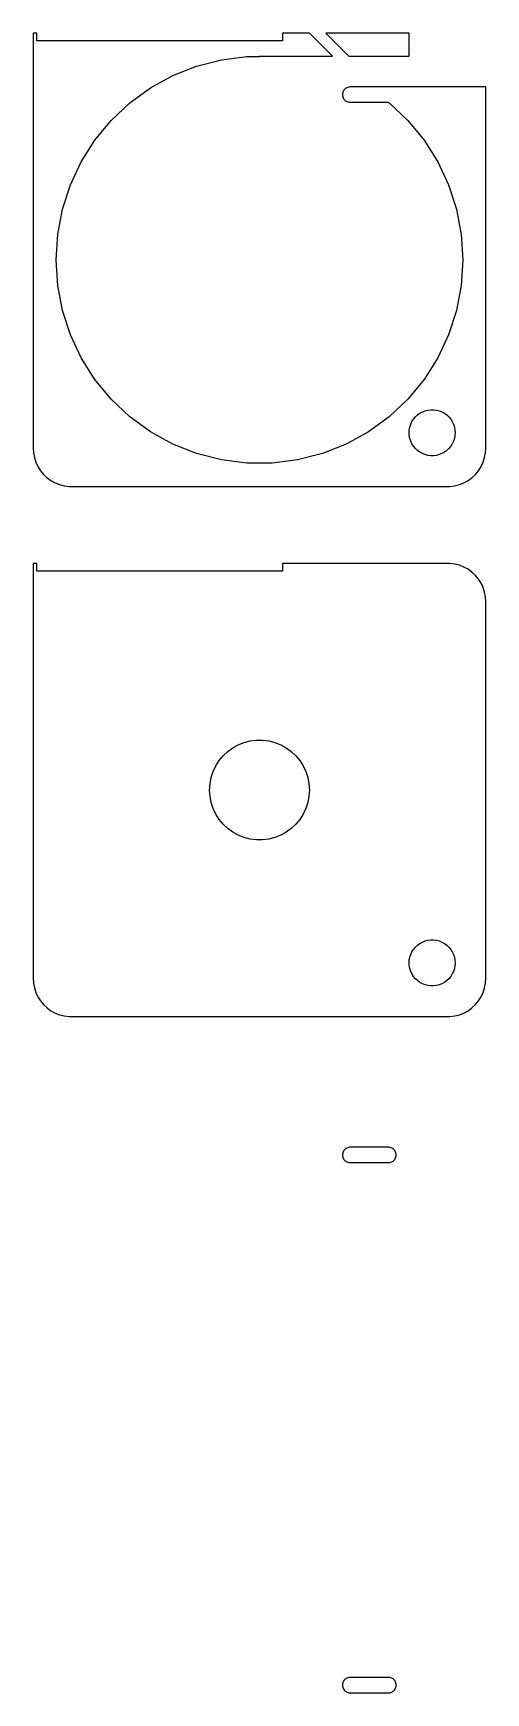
# Model space of a CAD drawing. Header units: metres. Extents: x -30 to 30, y 21 to 236.
import ezdxf

# ---------------------------------------------------------------- set-up
doc = ezdxf.new("R2010")
doc.units = ezdxf.units.M

msp = doc.modelspace()

# ---------------------------------------------------------------- linework, layer by layer
for p, q in [((-29, 236.5), (-29.5, 236.5)), ((-29.5, 236.5), (-29.5, 182.5)), ((-29, 235.5), (-29, 236.5)), ((3, 235.5), (-29, 235.5)), ((6.50986, 236.49), (3, 236.49)), ((3, 236.49), (3, 235.5)), ((9.49998, 233.5), (6.50986, 236.49)), ((19.5, 236.49), (8.63118, 236.49)), ((8.63118, 236.49), (11.6213, 233.5)), ((19.5, 233.5), (19.5, 236.49)), ((-4.96559, 233.031), (-1.66394, 233.448)), ((-1.66394, 233.448), (0, 233.448)), ((0, 233.448), (0, 233.5)), ((0, 233.5), (9.49998, 233.5)), ((11.6213, 233.5), (19.5, 233.5)), ((-11.2831, 230.978), (-8.18895, 232.203)), ((-8.18895, 232.203), (-4.96559, 233.031)), ((-16.8917, 227.419), (-14.1994, 229.375)), ((-14.1994, 229.375), (-11.2831, 230.978)), ((10.9347, 228.982), (10.8812, 228.868)), ((11.002, 229.088), (10.9347, 228.982)), ((11.082, 229.185), (11.002, 229.088)), ((11.1736, 229.271), (11.082, 229.185)), ((11.2752, 229.344), (11.1736, 229.271)), ((11.3852, 229.405), (11.2752, 229.344)), ((11.502, 229.451), (11.3852, 229.405)), ((11.6236, 229.482), (11.502, 229.451)), ((11.7482, 229.498), (11.6236, 229.482)), ((13.9751, 229.498), (11.7482, 229.498)), ((29.5, 229.5), (13.9715, 229.5)), ((13.9715, 229.5), (13.9751, 229.498)), ((29.5, 182.5), (29.5, 229.5)), ((-19.3177, 225.14), (-16.8917, 227.419)), ((10.8189, 228.625), (10.811, 228.5)), ((10.811, 228.5), (10.8189, 228.375)), ((10.8424, 228.749), (10.8189, 228.625)), ((10.8189, 228.375), (10.8424, 228.251)), ((10.8812, 228.868), (10.8424, 228.749)), ((10.8424, 228.251), (10.8812, 228.132)), ((10.8812, 228.132), (10.9347, 228.018)), ((10.9347, 228.018), (11.002, 227.912)), ((11.002, 227.912), (11.082, 227.815)), ((11.082, 227.815), (11.1736, 227.729)), ((11.1736, 227.729), (11.2752, 227.656)), ((11.2752, 227.656), (11.3852, 227.595)), ((11.3852, 227.595), (11.502, 227.549)), ((11.502, 227.549), (11.6236, 227.518)), ((11.6236, 227.518), (11.7482, 227.502)), ((11.7482, 227.502), (16.777, 227.502)), ((16.777, 227.502), (16.8917, 227.419)), ((16.8917, 227.419), (19.3177, 225.14)), ((-21.4389, 222.576), (-19.3177, 225.14)), ((19.3177, 225.14), (21.4389, 222.576)), ((-23.2221, 219.766), (-21.4389, 222.576)), ((21.4389, 222.576), (23.2221, 219.766)), ((-24.6391, 216.755), (-23.2221, 219.766)), ((23.2221, 219.766), (24.6391, 216.755)), ((-25.6674, 213.59), (-24.6391, 216.755)), ((24.6391, 216.755), (25.6674, 213.59)), ((-26.291, 210.321), (-25.6674, 213.59)), ((25.6674, 213.59), (26.291, 210.321)), ((-26.5, 207), (-26.291, 210.321)), ((26.291, 210.321), (26.5, 207)), ((-26.291, 203.679), (-26.5, 207)), ((26.5, 207), (26.291, 203.679)), ((-25.6674, 200.41), (-26.291, 203.679)), ((26.291, 203.679), (25.6674, 200.41)), ((-24.6391, 197.245), (-25.6674, 200.41)), ((25.6674, 200.41), (24.6391, 197.245)), ((-23.2221, 194.234), (-24.6391, 197.245)), ((24.6391, 197.245), (23.2221, 194.234)), ((-21.4389, 191.424), (-23.2221, 194.234)), ((23.2221, 194.234), (21.4389, 191.424)), ((-19.3177, 188.86), (-21.4389, 191.424)), ((21.4389, 191.424), (19.3177, 188.86)), ((-16.8917, 186.581), (-19.3177, 188.86)), ((19.3177, 188.86), (16.8917, 186.581)), ((-14.1994, 184.625), (-16.8917, 186.581)), ((16.8917, 186.581), (14.1994, 184.625)), ((19.7107, 185.604), (19.8711, 185.945)), ((19.8711, 185.945), (20.0729, 186.263)), ((20.0729, 186.263), (20.3131, 186.554)), ((20.3131, 186.554), (20.5877, 186.812)), ((20.5877, 186.812), (20.8925, 187.033)), ((20.8925, 187.033), (21.2227, 187.214)), ((21.2227, 187.214), (21.5729, 187.353)), ((21.5729, 187.353), (21.9379, 187.447)), ((21.9379, 187.447), (22.3116, 187.494)), ((22.3116, 187.494), (22.6884, 187.494)), ((22.6884, 187.494), (23.0621, 187.447)), ((23.0621, 187.447), (23.427, 187.353)), ((23.427, 187.353), (23.7773, 187.214)), ((23.7773, 187.214), (24.1075, 187.033)), ((24.1075, 187.033), (24.4123, 186.812)), ((24.4123, 186.812), (24.6869, 186.554)), ((24.6869, 186.554), (24.927, 186.263)), ((24.927, 186.263), (25.1289, 185.945)), ((25.1289, 185.945), (25.2893, 185.604)), ((-11.2831, 183.022), (-14.1994, 184.625)), ((14.1994, 184.625), (11.2831, 183.022)), ((19.5, 184.5), (19.5237, 184.876)), ((19.5237, 184.124), (19.5, 184.5)), ((19.5237, 184.876), (19.5942, 185.246)), ((19.5942, 183.754), (19.5237, 184.124)), ((19.5942, 185.246), (19.7107, 185.604)), ((19.7107, 183.396), (19.5942, 183.754)), ((25.2893, 185.604), (25.4057, 185.246)), ((25.4057, 183.754), (25.2893, 183.396)), ((25.4057, 185.246), (25.4763, 184.876)), ((25.4763, 184.124), (25.4057, 183.754)), ((25.4763, 184.876), (25.5, 184.5)), ((25.5, 184.5), (25.4763, 184.124)), ((-29.5, 182.5), (-29.4606, 181.873)), ((-29.4606, 181.873), (-29.3429, 181.257)), ((-8.18895, 181.797), (-11.2831, 183.022)), ((-4.96559, 180.969), (-8.18895, 181.797)), ((8.18895, 181.797), (4.96559, 180.969)), ((11.2831, 183.022), (8.18895, 181.797)), ((19.8711, 183.055), (19.7107, 183.396)), ((20.0729, 182.737), (19.8711, 183.055)), ((20.3131, 182.446), (20.0729, 182.737)), ((20.5877, 182.188), (20.3131, 182.446)), ((20.8925, 181.967), (20.5877, 182.188)), ((21.2227, 181.786), (20.8925, 181.967)), ((21.5729, 181.647), (21.2227, 181.786)), ((21.9379, 181.553), (21.5729, 181.647)), ((22.3116, 181.506), (21.9379, 181.553)), ((22.6884, 181.506), (22.3116, 181.506)), ((23.0621, 181.553), (22.6884, 181.506)), ((23.427, 181.647), (23.0621, 181.553)), ((23.7773, 181.786), (23.427, 181.647)), ((24.1075, 181.967), (23.7773, 181.786)), ((24.4123, 182.188), (24.1075, 181.967)), ((24.6869, 182.446), (24.4123, 182.188)), ((24.927, 182.737), (24.6869, 182.446)), ((25.1289, 183.055), (24.927, 182.737)), ((25.2893, 183.396), (25.1289, 183.055)), ((29.3429, 181.257), (29.4606, 181.873)), ((29.4606, 181.873), (29.5, 182.5)), ((-29.3429, 181.257), (-29.1489, 180.659)), ((-29.1489, 180.659), (-28.8815, 180.091)), ((-28.8815, 180.091), (-28.5451, 179.561)), ((-28.5451, 179.561), (-28.1448, 179.077)), ((-1.66394, 180.552), (-4.96559, 180.969)), ((1.66394, 180.552), (-1.66394, 180.552)), ((4.96559, 180.969), (1.66394, 180.552)), ((28.1448, 179.077), (28.5451, 179.561)), ((28.5451, 179.561), (28.8815, 180.091)), ((28.8815, 180.091), (29.1489, 180.659)), ((29.1489, 180.659), (29.3429, 181.257)), ((-28.1448, 179.077), (-27.6871, 178.647)), ((-27.6871, 178.647), (-27.1791, 178.278)), ((-27.1791, 178.278), (-26.6289, 177.976)), ((-26.6289, 177.976), (-26.0451, 177.745)), ((-26.0451, 177.745), (-25.4369, 177.589)), ((-25.4369, 177.589), (-24.8139, 177.51)), ((-24.8139, 177.51), (24.8139, 177.51)), ((24.8139, 177.51), (25.4369, 177.589)), ((25.4369, 177.589), (26.0451, 177.745)), ((26.0451, 177.745), (26.6289, 177.976)), ((26.6289, 177.976), (27.1791, 178.278)), ((27.1791, 178.278), (27.6871, 178.647)), ((27.6871, 178.647), (28.1448, 179.077)), ((-29, 167.5), (-29.5, 167.5)), ((-29.5, 167.5), (-29.5, 113.5)), ((-29, 166.5), (-29, 167.5)), ((3, 166.5), (-29, 166.5)), ((24.8139, 167.49), (3, 167.49)), ((3, 167.49), (3, 166.5)), ((25.4369, 167.411), (24.8139, 167.49)), ((26.0451, 167.255), (25.4369, 167.411)), ((26.6289, 167.024), (26.0451, 167.255)), ((27.1791, 166.722), (26.6289, 167.024)), ((27.6871, 166.353), (27.1791, 166.722)), ((28.1448, 165.923), (27.6871, 166.353)), ((28.5451, 165.439), (28.1448, 165.923)), ((28.8815, 164.909), (28.5451, 165.439)), ((29.1489, 164.341), (28.8815, 164.909)), ((29.3429, 163.743), (29.1489, 164.341)), ((29.4606, 163.127), (29.3429, 163.743)), ((29.5, 162.5), (29.4606, 163.127)), ((29.5, 113.5), (29.5, 162.5)), ((-4.73828, 142.45), (-4.14325, 143.008)), ((-4.14325, 143.008), (-3.48286, 143.488)), ((-3.48286, 143.488), (-2.76756, 143.881)), ((-2.76756, 143.881), (-2.00861, 144.182)), ((-2.00861, 144.182), (-1.21797, 144.385)), ((-1.21797, 144.385), (-0.40813, 144.487)), ((-0.40813, 144.487), (0.40813, 144.487)), ((0.40813, 144.487), (1.21797, 144.385)), ((1.21797, 144.385), (2.00861, 144.182)), ((2.00861, 144.182), (2.76756, 143.881)), ((2.76756, 143.881), (3.48286, 143.488)), ((3.48286, 143.488), (4.14325, 143.008)), ((4.14325, 143.008), (4.73828, 142.45)), ((-6.04353, 140.393), (-5.69598, 141.131)), ((-5.69598, 141.131), (-5.25861, 141.821)), ((-5.25861, 141.821), (-4.73828, 142.45)), ((4.73828, 142.45), (5.25861, 141.821)), ((5.25861, 141.821), (5.69598, 141.131)), ((5.69598, 141.131), (6.04353, 140.393)), ((-6.5, 138), (-6.44873, 138.815)), ((-6.44873, 138.815), (-6.29578, 139.616)), ((-6.29578, 139.616), (-6.04353, 140.393)), ((6.04353, 140.393), (6.29578, 139.616)), ((6.29578, 139.616), (6.44873, 138.815)), ((6.44873, 138.815), (6.5, 138)), ((-6.44873, 137.185), (-6.5, 138)), ((-6.29578, 136.384), (-6.44873, 137.185)), ((-6.04353, 135.607), (-6.29578, 136.384)), ((6.29578, 136.384), (6.04353, 135.607)), ((6.44873, 137.185), (6.29578, 136.384)), ((6.5, 138), (6.44873, 137.185)), ((-5.69598, 134.869), (-6.04353, 135.607)), ((-5.25861, 134.179), (-5.69598, 134.869)), ((-4.73828, 133.55), (-5.25861, 134.179)), ((5.25861, 134.179), (4.73828, 133.55)), ((5.69598, 134.869), (5.25861, 134.179)), ((6.04353, 135.607), (5.69598, 134.869)), ((-4.14325, 132.992), (-4.73828, 133.55)), ((-3.48286, 132.512), (-4.14325, 132.992)), ((-2.76756, 132.119), (-3.48286, 132.512)), ((-2.00861, 131.818), (-2.76756, 132.119)), ((-1.21797, 131.615), (-2.00861, 131.818)), ((2.00861, 131.818), (1.21797, 131.615)), ((2.76756, 132.119), (2.00861, 131.818)), ((3.48286, 132.512), (2.76756, 132.119)), ((4.14325, 132.992), (3.48286, 132.512)), ((4.73828, 133.55), (4.14325, 132.992)), ((-0.40813, 131.513), (-1.21797, 131.615)), ((0.40813, 131.513), (-0.40813, 131.513)), ((1.21797, 131.615), (0.40813, 131.513)), ((19.7107, 116.604), (19.8711, 116.945)), ((19.8711, 116.945), (20.0729, 117.263)), ((20.0729, 117.263), (20.3131, 117.554)), ((20.3131, 117.554), (20.5877, 117.812)), ((20.5877, 117.812), (20.8925, 118.033)), ((20.8925, 118.033), (21.2227, 118.214)), ((21.2227, 118.214), (21.5729, 118.353)), ((21.5729, 118.353), (21.9379, 118.447)), ((21.9379, 118.447), (22.3116, 118.494)), ((22.3116, 118.494), (22.6884, 118.494)), ((22.6884, 118.494), (23.0621, 118.447)), ((23.0621, 118.447), (23.427, 118.353)), ((23.427, 118.353), (23.7773, 118.214)), ((23.7773, 118.214), (24.1075, 118.033)), ((24.1075, 118.033), (24.4123, 117.812)), ((24.4123, 117.812), (24.6869, 117.554)), ((24.6869, 117.554), (24.927, 117.263)), ((24.927, 117.263), (25.1289, 116.945)), ((25.1289, 116.945), (25.2893, 116.604)), ((19.5, 115.5), (19.5237, 115.876)), ((19.5237, 115.124), (19.5, 115.5)), ((19.5237, 115.876), (19.5942, 116.246)), ((19.5942, 114.754), (19.5237, 115.124)), ((19.5942, 116.246), (19.7107, 116.604)), ((19.7107, 114.396), (19.5942, 114.754)), ((25.2893, 116.604), (25.4057, 116.246)), ((25.4057, 114.754), (25.2893, 114.396)), ((25.4057, 116.246), (25.4763, 115.876)), ((25.4763, 115.124), (25.4057, 114.754)), ((25.4763, 115.876), (25.5, 115.5)), ((25.5, 115.5), (25.4763, 115.124)), ((-29.5, 113.5), (-29.4606, 112.873)), ((-29.4606, 112.873), (-29.3429, 112.257)), ((19.8711, 114.055), (19.7107, 114.396)), ((20.0729, 113.737), (19.8711, 114.055)), ((20.3131, 113.446), (20.0729, 113.737)), ((20.5877, 113.188), (20.3131, 113.446)), ((20.8925, 112.967), (20.5877, 113.188)), ((21.2227, 112.786), (20.8925, 112.967)), ((21.5729, 112.647), (21.2227, 112.786)), ((21.9379, 112.553), (21.5729, 112.647)), ((22.3116, 112.506), (21.9379, 112.553)), ((22.6884, 112.506), (22.3116, 112.506)), ((23.0621, 112.553), (22.6884, 112.506)), ((23.427, 112.647), (23.0621, 112.553)), ((23.7773, 112.786), (23.427, 112.647)), ((24.1075, 112.967), (23.7773, 112.786)), ((24.4123, 113.188), (24.1075, 112.967)), ((24.6869, 113.446), (24.4123, 113.188)), ((24.927, 113.737), (24.6869, 113.446)), ((25.1289, 114.055), (24.927, 113.737)), ((25.2893, 114.396), (25.1289, 114.055)), ((29.3429, 112.257), (29.4606, 112.873)), ((29.4606, 112.873), (29.5, 113.5)), ((-29.3429, 112.257), (-29.1489, 111.659)), ((-29.1489, 111.659), (-28.8815, 111.091)), ((-28.8815, 111.091), (-28.5451, 110.561)), ((-28.5451, 110.561), (-28.1448, 110.077)), ((28.1448, 110.077), (28.5451, 110.561)), ((28.5451, 110.561), (28.8815, 111.091)), ((28.8815, 111.091), (29.1489, 111.659)), ((29.1489, 111.659), (29.3429, 112.257)), ((-28.1448, 110.077), (-27.6871, 109.647)), ((-27.6871, 109.647), (-27.1791, 109.278)), ((-27.1791, 109.278), (-26.6289, 108.976)), ((-26.6289, 108.976), (-26.0451, 108.745)), ((-26.0451, 108.745), (-25.4369, 108.589)), ((-25.4369, 108.589), (-24.8139, 108.51)), ((-24.8139, 108.51), (24.8139, 108.51)), ((24.8139, 108.51), (25.4369, 108.589)), ((25.4369, 108.589), (26.0451, 108.745)), ((26.0451, 108.745), (26.6289, 108.976)), ((26.6289, 108.976), (27.1791, 109.278)), ((27.1791, 109.278), (27.6871, 109.647)), ((27.6871, 109.647), (28.1448, 110.077)), ((10.8424, 90.7487), (10.8189, 90.6253)), ((10.8812, 90.8681), (10.8424, 90.7487)), ((10.9347, 90.9818), (10.8812, 90.8681)), ((11.002, 91.0878), (10.9347, 90.9818)), ((11.082, 91.1845), (11.002, 91.0878)), ((11.1736, 91.2705), (11.082, 91.1845)), ((11.2752, 91.3443), (11.1736, 91.2705)), ((11.3852, 91.4048), (11.2752, 91.3443)), ((11.502, 91.451), (11.3852, 91.4048)), ((11.6236, 91.4823), (11.502, 91.451)), ((11.7482, 91.498), (11.6236, 91.4823)), ((16.8738, 91.498), (11.7482, 91.498)), ((16.9984, 91.4823), (16.8738, 91.498)), ((17.12, 91.451), (16.9984, 91.4823)), ((17.2368, 91.4048), (17.12, 91.451)), ((17.3468, 91.3443), (17.2368, 91.4048)), ((17.4484, 91.2705), (17.3468, 91.3443)), ((17.54, 91.1845), (17.4484, 91.2705)), ((17.62, 91.0878), (17.54, 91.1845)), ((17.6873, 90.9818), (17.62, 91.0878)), ((17.7408, 90.8681), (17.6873, 90.9818)), ((17.7796, 90.7487), (17.7408, 90.8681)), ((17.8031, 90.6253), (17.7796, 90.7487)), ((10.8189, 90.6253), (10.811, 90.5)), ((10.811, 90.5), (10.8189, 90.3747)), ((10.8189, 90.3747), (10.8424, 90.2513)), ((10.8424, 90.2513), (10.8812, 90.1319)), ((10.8812, 90.1319), (10.9347, 90.0182)), ((10.9347, 90.0182), (11.002, 89.9122)), ((11.002, 89.9122), (11.082, 89.8154)), ((11.082, 89.8154), (11.1736, 89.7295)), ((11.1736, 89.7295), (11.2752, 89.6557)), ((11.2752, 89.6557), (11.3852, 89.5952)), ((11.3852, 89.5952), (11.502, 89.5489)), ((11.502, 89.5489), (11.6236, 89.5177)), ((11.6236, 89.5177), (11.7482, 89.502)), ((11.7482, 89.502), (16.8738, 89.502)), ((16.8738, 89.502), (16.9984, 89.5177)), ((16.9984, 89.5177), (17.12, 89.5489)), ((17.12, 89.5489), (17.2368, 89.5952)), ((17.2368, 89.5952), (17.3468, 89.6557)), ((17.3468, 89.6557), (17.4484, 89.7295)), ((17.4484, 89.7295), (17.54, 89.8154)), ((17.54, 89.8154), (17.62, 89.9122)), ((17.62, 89.9122), (17.6873, 90.0182)), ((17.6873, 90.0182), (17.7408, 90.1319)), ((17.7408, 90.1319), (17.7796, 90.2513)), ((17.7796, 90.2513), (17.8031, 90.3747)), ((17.811, 90.5), (17.8031, 90.6253)), ((17.8031, 90.3747), (17.811, 90.5)), ((10.8189, 21.6253), (10.811, 21.5)), ((10.8424, 21.7487), (10.8189, 21.6253)), ((10.8812, 21.8681), (10.8424, 21.7487)), ((10.9347, 21.9818), (10.8812, 21.8681)), ((11.002, 22.0878), (10.9347, 21.9818)), ((11.082, 22.1845), (11.002, 22.0878)), ((11.1736, 22.2705), (11.082, 22.1845)), ((11.2752, 22.3443), (11.1736, 22.2705)), ((11.3852, 22.4048), (11.2752, 22.3443)), ((11.502, 22.451), (11.3852, 22.4048)), ((11.6236, 22.4823), (11.502, 22.451)), ((11.7482, 22.498), (11.6236, 22.4823)), ((16.8738, 22.498), (11.7482, 22.498)), ((16.9984, 22.4823), (16.8738, 22.498)), ((17.12, 22.451), (16.9984, 22.4823)), ((17.2368, 22.4048), (17.12, 22.451)), ((17.3468, 22.3443), (17.2368, 22.4048)), ((17.4484, 22.2705), (17.3468, 22.3443)), ((17.54, 22.1845), (17.4484, 22.2705)), ((17.62, 22.0878), (17.54, 22.1845)), ((17.6873, 21.9818), (17.62, 22.0878)), ((17.7408, 21.8681), (17.6873, 21.9818)), ((17.7796, 21.7487), (17.7408, 21.8681)), ((17.8031, 21.6253), (17.7796, 21.7487)), ((17.811, 21.5), (17.8031, 21.6253)), ((10.811, 21.5), (10.8189, 21.3747)), ((10.8189, 21.3747), (10.8424, 21.2513)), ((10.8424, 21.2513), (10.8812, 21.1319)), ((10.8812, 21.1319), (10.9347, 21.0182)), ((10.9347, 21.0182), (11.002, 20.9122)), ((11.002, 20.9122), (11.082, 20.8154)), ((11.082, 20.8154), (11.1736, 20.7295)), ((11.1736, 20.7295), (11.2752, 20.6557)), ((11.2752, 20.6557), (11.3852, 20.5952)), ((11.3852, 20.5952), (11.502, 20.5489)), ((11.502, 20.5489), (11.6236, 20.5177)), ((11.6236, 20.5177), (11.7482, 20.502)), ((11.7482, 20.502), (16.8738, 20.502)), ((16.8738, 20.502), (16.9984, 20.5177)), ((16.9984, 20.5177), (17.12, 20.5489)), ((17.12, 20.5489), (17.2368, 20.5952)), ((17.2368, 20.5952), (17.3468, 20.6557)), ((17.3468, 20.6557), (17.4484, 20.7295)), ((17.4484, 20.7295), (17.54, 20.8154)), ((17.54, 20.8154), (17.62, 20.9122)), ((17.62, 20.9122), (17.6873, 21.0182)), ((17.6873, 21.0182), (17.7408, 21.1319)), ((17.7408, 21.1319), (17.7796, 21.2513)), ((17.7796, 21.2513), (17.8031, 21.3747)), ((17.8031, 21.3747), (17.811, 21.5))]:
    msp.add_line(p, q)

doc.saveas('drawing.dxf')
